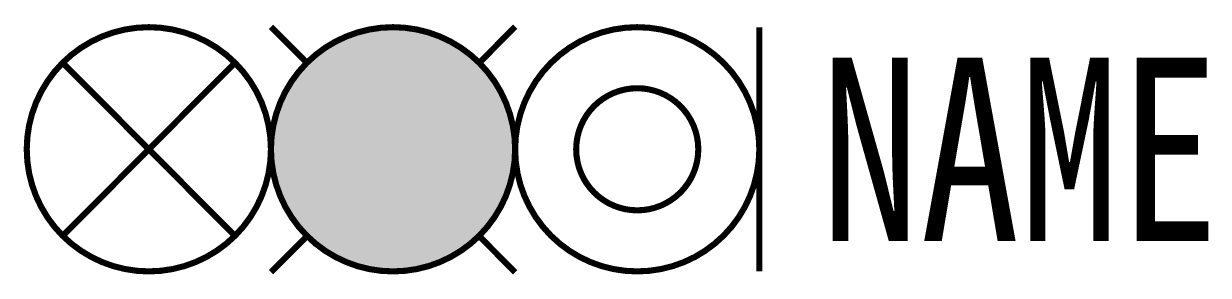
# Model space of a CAD drawing. Header units: inches. Extents: x -12.1 to 7.4, y 3.9 to 8.1.
import ezdxf
from ezdxf.enums import TextEntityAlignment as Align

# ---------------------------------------------------------------- set-up
doc = ezdxf.new("R2010")
doc.units = ezdxf.units.IN
doc.header["$MEASUREMENT"] = 0
doc.linetypes.add('DASHED2', pattern=[0.375, 0.25, -0.125])
doc.styles.add('HZ', font='', dxfattribs={"width": 0.8})
doc.styles.get('HZ').set_extended_font_data('SimSun')

msp = doc.modelspace()

# ---------------------------------------------------------------- linework, layer by layer
at = {"color": 3, "linetype": 'DASHED2', "ltscale": 5, "const_width": 0.1}
msp.add_lwpolyline([(-12, 6, 1), (-8, 6, 1)], format="xyb", close=True, dxfattribs=at)
at = {"color": 1, "const_width": 0.1}
for points in [[(-8, 8.007), (-7.416, 7.42)], [(-4, 8.007), (-4.584, 7.42)], [(-7.409, 4.58), (-8, 3.986)], [(-4.591, 4.58), (-4, 3.986)]]:
    msp.add_lwpolyline(points, dxfattribs=at)
at = {"color": 1, "linetype": 'DASHED2', "ltscale": 5, "const_width": 0.1}
msp.add_lwpolyline([(-8, 6, 1), (-4, 6, 1)], format="xyb", close=True, dxfattribs=at)
at = {"color": 1, "const_width": 2}
msp.add_lwpolyline([(-7, 6, 1), (-5, 6, 1)], format="xyb", close=True, dxfattribs=at)
at = {"color": 7, "linetype": 'DASHED2', "ltscale": 5, "const_width": 0.1}
for points in [[(-4, 6, 1), (0, 6, 1)], [(-3, 6, 1), (-1, 6, 1)]]:
    msp.add_lwpolyline(points, format="xyb", close=True, dxfattribs=at)
msp.add_lwpolyline([(0, 8), (0, 4)], dxfattribs=at)
at = {"color": 3, "linetype": 'DASHED2', "ltscale": 5, "const_width": 0.1}
for points in [[(-11.414, 7.421), (-8.59, 4.582)], [(-8.586, 7.421), (-11.41, 4.582)]]:
    msp.add_lwpolyline(points, dxfattribs=at)

# ---------------------------------------------------------------- texts
at = {"style": 'HZ', "width": 0.8}
msp.add_attdef('NAME', text='', height=3, dxfattribs=at).set_placement((1, 6), align=Align.MIDDLE_LEFT)

doc.saveas('drawing.dxf')
